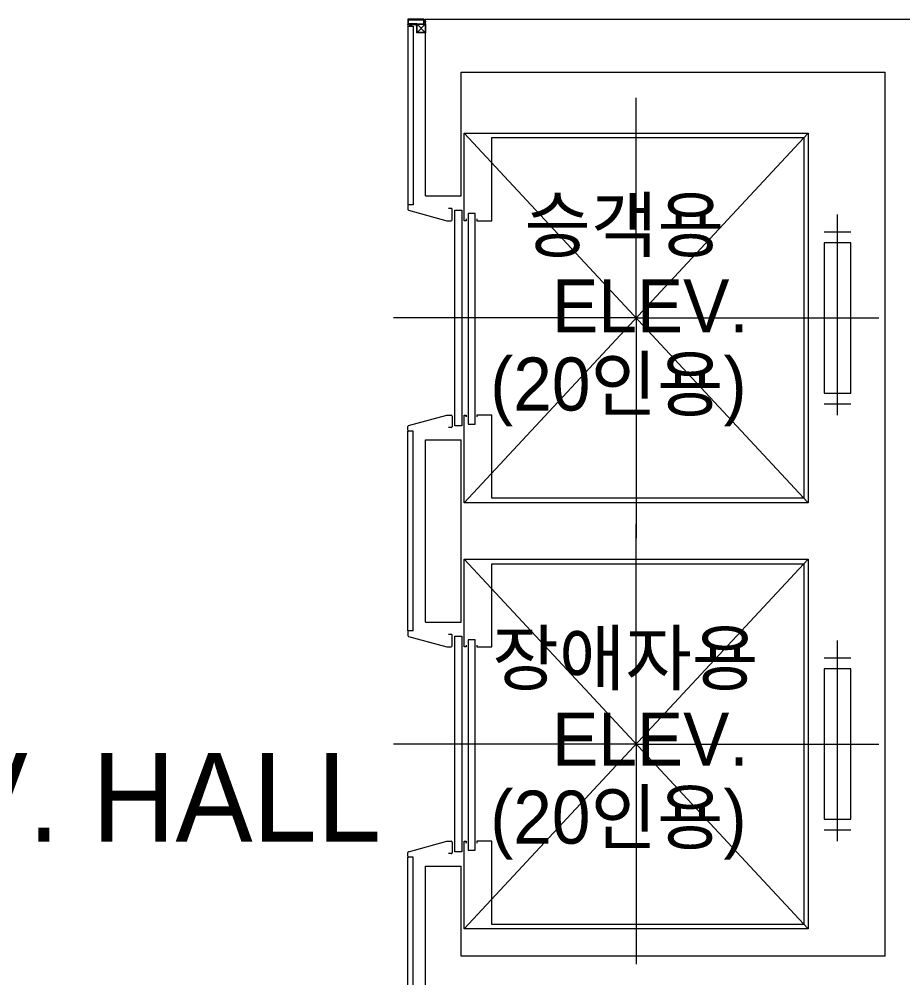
# Model space of a CAD drawing. Header units: millimetres. Extents: x 43806 to 399860, y -65551 to 59129.
# Drawn here: x 162654 to 167654, y 36456 to 41879 of the extents above; entities that cross this region are included whole.
import ezdxf
from ezdxf.enums import TextEntityAlignment as Align

# ---------------------------------------------------------------- set-up
doc = ezdxf.new("R2010")
doc.units = ezdxf.units.MM
doc.header["$LTSCALE"] = 400
doc.header["$MEASUREMENT"] = 0
doc.layers.add('A', color=8, linetype='CONTINUOUS', lineweight=0)
doc.styles.add('CS', font='', dxfattribs={"height": 300})
doc.styles.get('CS').set_extended_font_data('HYwulM')

msp = doc.modelspace()

# ---------------------------------------------------------------- linework, layer by layer
at = {"layer": 'A'}
for p, q in [((164943.7, 41879), (164853.7, 41879)), ((164853.7, 41879), (164853.7, 41851.7)), ((164856.7, 41852), (164856.7, 41876)), ((164856.7, 41876), (164940.7, 41876)), ((164940.7, 41876), (164940.7, 41852)), ((164943.7, 41852), (164943.7, 41879)), ((164853.7, 41851.7), (164853.7, 41849)), ((164853.7, 41849), (164900.7, 41849)), ((164853.7, 41839), (164883.7, 41839)), ((164853.7, 41839), (164883.7, 41839)), ((164903.7, 41852), (164856.7, 41852)), ((164900.7, 41849), (164900.7, 41839.1)), ((164900.7, 41839.1), (164903.7, 41839.1)), ((164903.7, 41852), (164953.7, 41852)), ((164903.7, 41802), (164903.7, 41852)), ((164903.7, 41852), (164953.7, 41852)), ((164903.7, 41802), (164903.7, 41852)), ((164903.7, 41839.1), (164903.7, 41852)), ((164951.7, 41850), (164905.7, 41804)), ((164905.7, 41850), (164951.7, 41850)), ((164905.7, 41804), (164905.7, 41850)), ((164951.7, 41804), (164905.7, 41850)), ((164940.7, 41852), (164943.7, 41852)), ((164951.7, 41850), (164951.7, 41804)), ((164953.7, 41852), (164953.7, 41802)), ((164953.7, 41852), (164953.7, 41802)), ((164953.7, 41802), (164903.7, 41802)), ((164953.7, 41802), (164903.7, 41802)), ((164951.7, 41804), (164905.7, 41804)), ((166145.2, 40189), (166145.2, 41434)), ((165171.7, 40739), (165171.7, 41234)), ((165171.7, 41234), (167118.7, 41234)), ((167118.7, 39144), (165171.7, 41234)), ((167118.7, 41234), (165171.7, 39144)), ((167118.7, 41234), (167118.7, 39144)), ((165328.7, 40739), (165328.7, 41209)), ((165328.7, 41209), (167093.7, 41209)), ((167093.7, 41209), (167093.7, 39169)), ((164883.7, 40829), (164853.7, 40829)), ((164853.7, 40824), (164853.7, 40802.8)), ((164857.4, 40798), (165073, 40739.1)), ((164883.7, 40829), (164858.7, 40829)), ((165098.7, 40809), (165083.7, 40809)), ((165103.7, 40744), (165103.7, 40804)), ((165118.7, 39579), (165118.7, 40799)), ((165118.7, 40799), (165158.7, 40799)), ((165158.7, 40799), (165158.7, 39579)), ((165233.7, 40779), (165193.7, 40779)), ((165193.7, 40779), (165193.7, 39589)), ((165233.7, 39589), (165233.7, 40779)), ((165074.3, 40739), (165098.7, 40739)), ((165183.7, 40739), (165171.7, 40739)), ((165183.7, 40749), (165183.7, 40739)), ((165243.7, 40749), (165243.7, 40739)), ((165243.7, 40739), (165328.7, 40739)), ((167283.7, 39639), (167283.7, 40774)), ((167358.7, 40674), (167208.7, 40674)), ((167358.7, 40614), (167208.7, 40614)), ((167208.7, 40614), (167208.7, 39764)), ((167358.7, 39764), (167358.7, 40614)), ((166145.2, 40189), (164771.7, 40189)), ((165158.7, 40189), (165118.7, 40189)), ((165233.7, 40189), (165193.7, 40189)), ((166145.2, 40189), (167518.7, 40189)), ((166145.2, 40189), (166145.2, 38944)), ((167208.7, 39764), (167358.7, 39764)), ((167208.7, 39704), (167358.7, 39704)), ((164857.4, 39580), (165073, 39638.8)), ((165074.3, 39639), (165098.7, 39639)), ((165171.7, 39639), (165183.7, 39639)), ((165171.7, 39144), (165171.7, 39639)), ((165183.7, 39629), (165183.7, 39639)), ((165183.7, 39639), (165183.7, 39629)), ((165328.7, 39639), (165243.7, 39639)), ((165243.7, 39639), (165243.7, 39629)), ((165328.7, 39169), (165328.7, 39639)), ((165103.7, 39634), (165103.7, 39574)), ((165193.7, 39589), (165233.7, 39589)), ((164853.7, 39554), (164853.7, 39575.2)), ((164883.7, 39549), (164858.7, 39549)), ((165098.7, 39569), (165083.7, 39569)), ((165158.7, 39579), (165118.7, 39579)), ((167093.7, 39169), (165328.7, 39169)), ((167118.7, 39144), (165171.7, 39144)), ((166145.2, 37779), (166145.2, 39024)), ((165171.7, 38329), (165171.7, 38824)), ((165171.7, 38824), (167118.7, 38824)), ((167118.7, 36734), (165171.7, 38824)), ((167118.7, 38824), (165171.7, 36734)), ((165328.7, 38329), (165328.7, 38799)), ((165328.7, 38799), (167093.7, 38799)), ((167093.7, 38799), (167093.7, 36759)), ((167118.7, 38824), (167118.7, 36734)), ((164853.7, 38414), (164853.7, 38392.8)), ((164883.7, 38419), (164858.7, 38419)), ((165098.7, 38399), (165083.7, 38399)), ((165103.7, 38334), (165103.7, 38394)), ((164857.4, 38388), (165073, 38329.1)), ((165118.7, 37169), (165118.7, 38389)), ((165118.7, 38389), (165158.7, 38389)), ((165158.7, 38389), (165158.7, 37169)), ((165183.7, 38339), (165183.7, 38329)), ((165233.7, 38369), (165193.7, 38369)), ((165193.7, 38369), (165193.7, 37179)), ((165233.7, 37179), (165233.7, 38369)), ((165243.7, 38339), (165243.7, 38329)), ((167283.7, 37229), (167283.7, 38364)), ((165074.3, 38329), (165098.7, 38329)), ((165183.7, 38329), (165171.7, 38329)), ((165243.7, 38329), (165328.7, 38329)), ((167358.7, 38264), (167208.7, 38264)), ((167358.7, 38204), (167208.7, 38204)), ((167208.7, 38204), (167208.7, 37354)), ((167358.7, 37354), (167358.7, 38204)), ((166145.2, 37779), (164771.7, 37779)), ((165158.7, 37779), (165118.7, 37779)), ((165233.7, 37779), (165193.7, 37779)), ((166145.2, 37779), (167518.7, 37779)), ((166145.2, 37779), (166145.2, 36534)), ((167208.7, 37354), (167358.7, 37354)), ((167208.7, 37294), (167358.7, 37294)), ((164857.4, 37170), (165073, 37228.8)), ((165074.3, 37229), (165098.7, 37229)), ((165103.7, 37224), (165103.7, 37164)), ((165171.7, 37229), (165183.7, 37229)), ((165171.7, 36734), (165171.7, 37229)), ((165183.7, 37219), (165183.7, 37229)), ((165183.7, 37229), (165183.7, 37219)), ((165328.7, 37229), (165243.7, 37229)), ((165243.7, 37229), (165243.7, 37219)), ((165328.7, 36759), (165328.7, 37229)), ((164853.7, 37144), (164853.7, 37165.2)), ((165098.7, 37159), (165083.7, 37159)), ((165158.7, 37169), (165118.7, 37169)), ((165193.7, 37179), (165233.7, 37179)), ((164883.7, 37139), (164858.7, 37139)), ((167118.7, 36734), (165171.7, 36734)), ((167093.7, 36759), (165328.7, 36759))]:
    msp.add_line(p, q, dxfattribs=at)
at = {"layer": 'A', "ltscale": 2}
for p, q in [((164953.7, 40879), (164953.7, 41879)), ((164953.7, 41879), (167753.7, 41879)), ((165153.7, 40879), (165153.7, 41579)), ((165153.7, 41579), (167553.7, 41579)), ((167553.7, 36579), (167553.7, 41579)), ((164953.7, 40879), (165153.7, 40879)), ((164883.7, 39549), (164853.7, 39549)), ((164953.7, 38469), (164953.7, 39499)), ((164953.7, 39499), (165153.7, 39499)), ((165153.7, 38469), (165153.7, 39499)), ((164953.7, 38469), (165153.7, 38469)), ((164883.7, 38419), (164853.7, 38419)), ((164883.7, 37139), (164853.7, 37139)), ((164953.7, 33479), (164953.7, 37089)), ((164953.7, 37089), (165153.7, 37089)), ((165153.7, 36579), (165153.7, 37089)), ((167553.7, 36579), (165153.7, 36579))]:
    msp.add_line(p, q, dxfattribs=at)
at = {"layer": 'A', "ltscale": 30}
for p, q in [((164853.7, 41839), (164853.7, 40829)), ((164883.7, 41839), (164883.7, 40829)), ((164853.7, 38419), (164853.7, 39549)), ((164883.7, 38419), (164883.7, 39549)), ((164853.7, 33519), (164853.7, 37139)), ((164883.7, 33519), (164883.7, 37139))]:
    msp.add_line(p, q, dxfattribs=at)
at = {"layer": 'A'}
for centre in [(164948.7, 41865.1), (164867.5, 41844)]:
    msp.add_circle(centre, 5, dxfattribs=at)
for centre, radius, start, end in [((164948.7, 41884.6), 7.5, 228.1843, 311.8157), ((164848.1, 41844), 7.5, 318.1843, 41.8157), ((164858.7, 40824), 5, 90, 180), ((164858.7, 40802.8), 5, 180, 254.7449), ((165098.7, 40804), 5, 0, 90), ((165074.3, 40744), 5, 254.7449, 270), ((165098.7, 40744), 5, 270, 0), ((165074.3, 39634), 5, 90, 105.2551), ((165098.7, 39634), 5, 0, 90), ((164858.7, 39575.2), 5, 105.2551, 180), ((164858.7, 39554), 5, 180, 270), ((165098.7, 39574), 5, 270, 0), ((164858.7, 38414), 5, 90, 180), ((164858.7, 38392.8), 5, 180, 254.7449), ((165098.7, 38394), 5, 0, 90), ((165074.3, 38334), 5, 254.7449, 270), ((165098.7, 38334), 5, 270, 0), ((165074.3, 37224), 5, 90, 105.2551), ((165098.7, 37224), 5, 0, 90), ((164858.7, 37165.2), 5, 105.2551, 180), ((165098.7, 37164), 5, 270, 0), ((164858.7, 37144), 5, 180, 270)]:
    msp.add_arc(centre, radius, start, end, dxfattribs=at)

# ---------------------------------------------------------------- texts
at = {"layer": 'A', "style": 'CS'}
for s, p in [('승객용', (165512.7, 40565.1)), ('ELEV.', (165668.8, 40107.1)), ('(20인용)', (165318.9, 39665.3)), ('장애자용', (165330.4, 38115.1)), ('ELEV.', (165668.8, 37657.1)), ('(20인용)', (165318.9, 37215.3))]:
    msp.add_text(s, height=300, dxfattribs=at).set_placement(p)
msp.add_text('ELEV. HALL', height=500, dxfattribs=at).set_placement((162865.9, 37227.4), align=Align.CENTER)

doc.saveas('drawing.dxf')
